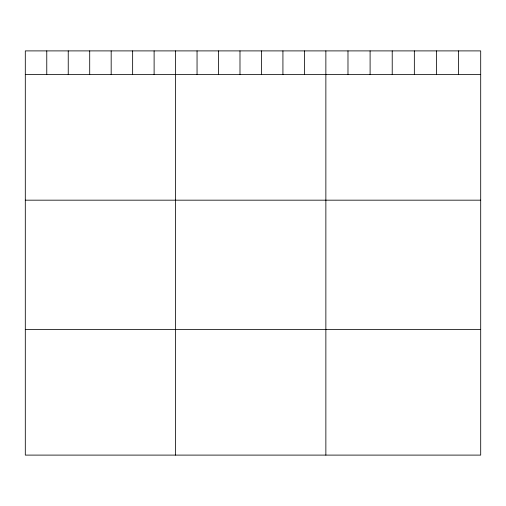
<?xml version="1.0" encoding="UTF-8"?>
<svg xmlns="http://www.w3.org/2000/svg" width="506" height="506" viewBox="0 0 506 506"><rect width="100%" height="100%" fill="white"/><g stroke="black" fill="none" stroke-linecap="round" stroke-linejoin="round"><path stroke-width="0.76" d="M480.7 74.61L480.7 455.103L25.3 455.103L25.3 50.897L480.7 50.897L480.7 74.61L25.3 74.61M25.3 200.174L480.7 200.174M25.3 329.539L480.7 329.539M458.581 50.897L458.581 74.61M436.463 50.897L436.463 74.61M414.344 50.897L414.344 74.61M392.22 50.897L392.22 74.61M370.101 50.897L370.101 74.61M347.983 50.897L347.983 74.61M325.864 50.897L325.864 455.103M304.397 50.897L304.397 74.61M282.924 50.897L282.924 74.61M261.457 50.897L261.457 74.61M239.989 50.897L239.989 74.61M218.522 50.897L218.522 74.61M197.049 50.897L197.049 74.61M175.582 50.897L175.582 455.103M154.115 50.897L154.115 74.61M132.642 50.897L132.642 74.61M111.175 50.897L111.175 74.61M89.707 50.897L89.707 74.61M68.24 50.897L68.24 74.61M46.767 50.897L46.767 74.61"/></g></svg>
